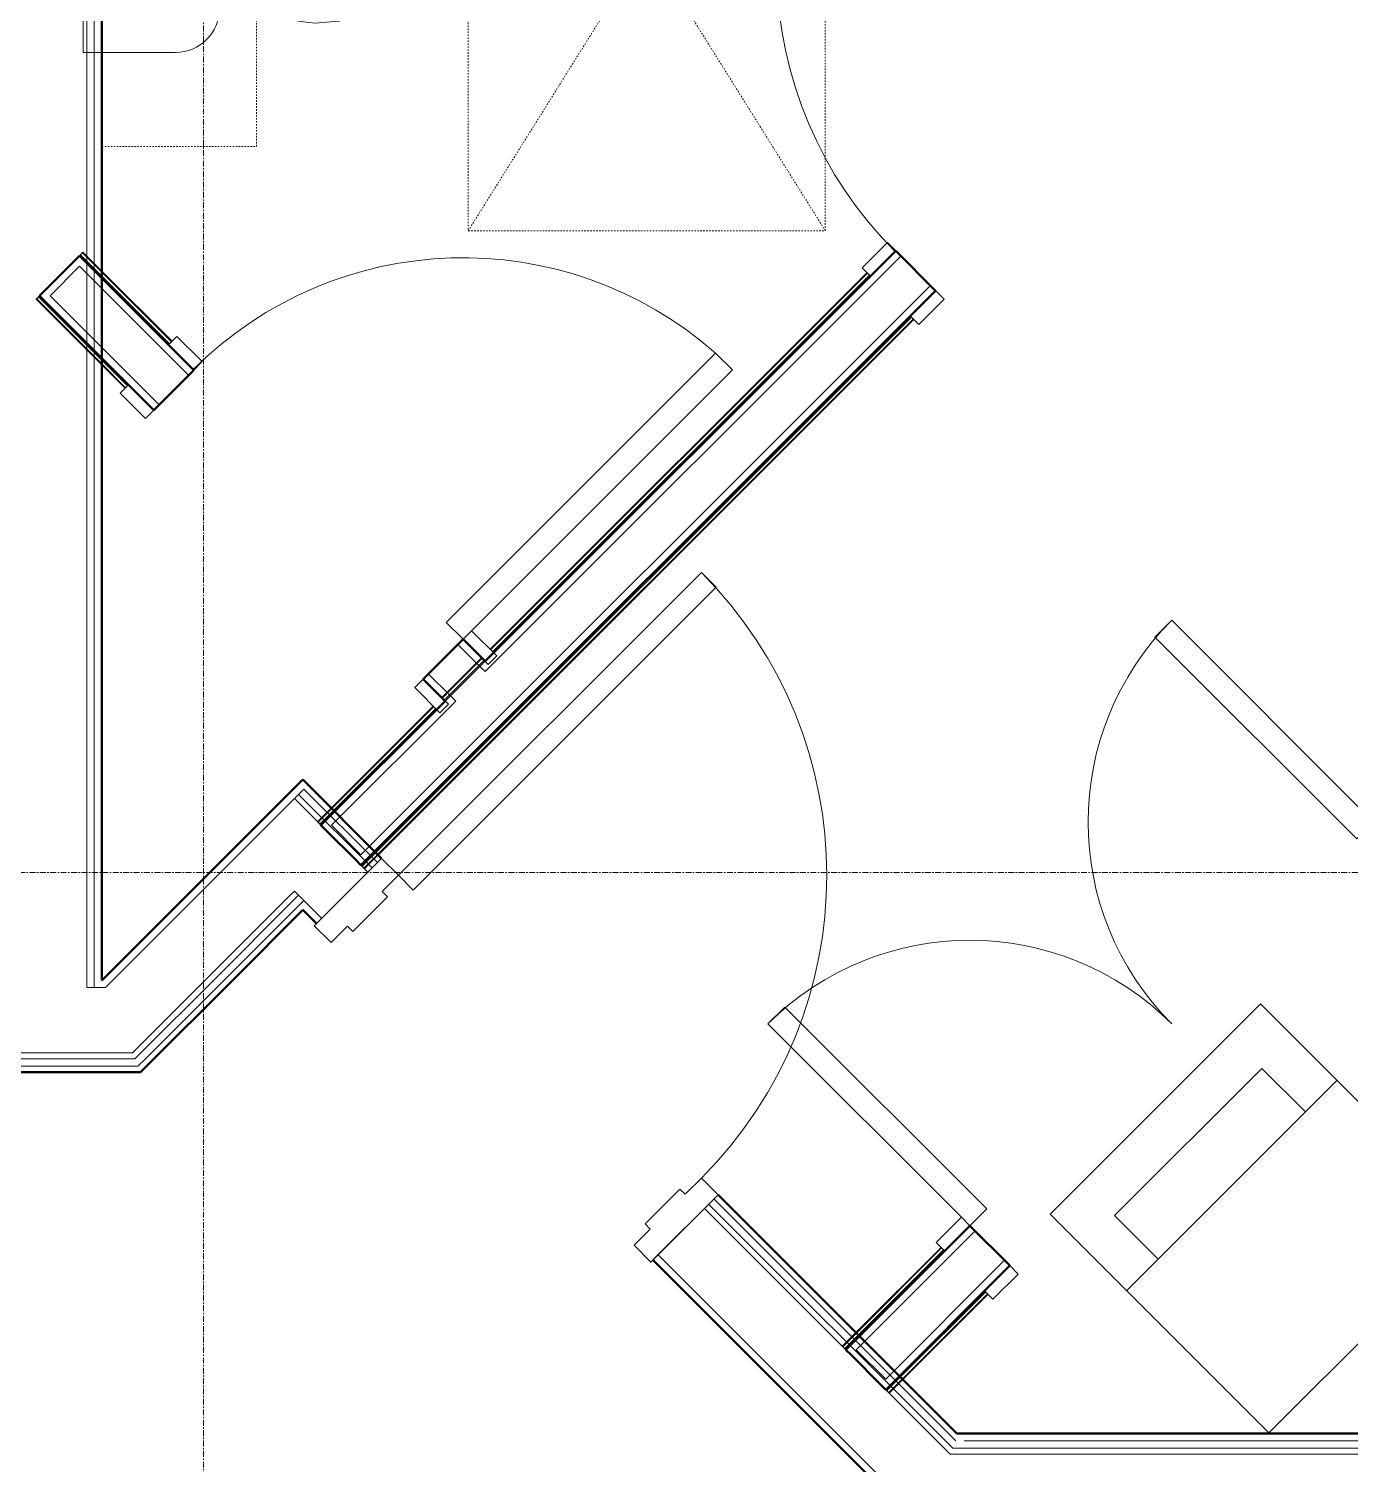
# Model space of a CAD drawing. Header units: inches. Extents: x -4218 to -1830, y 9756 to 12426.
# Drawn here: x -2515 to -2403.9, y 10417.4 to 10538.2 of the extents above; entities that cross this region are included whole.
import ezdxf

# ---------------------------------------------------------------- set-up
doc = ezdxf.new("R2010")
doc.units = ezdxf.units.IN
doc.header["$MEASUREMENT"] = 0
doc.linetypes.add('Dash', pattern=[0.25, 0.125, -0.125])
doc.linetypes.add('Grid Line 1_2_', pattern=[0.875, 0.5, -0.125, 0.125, -0.125])
for name, color, linetype, lineweight in [('0-1', 7, 'Continuous', 5), ('0-2', 252, 'Continuous', 9), ('0-3', 7, 'Continuous', 9), ('A-DOOR-1', 7, 'Continuous', 9), ('A-DOOR-2', 50, 'Continuous', 20), ('A-DOOR-FRAM-1', 50, 'Continuous', 20), ('A-GENM-HDLN-1', 7, 'Dash', 9), ('A-WALL-1', 250, 'Continuous', 50), ('A-WALL-2', 10, 'Continuous', 13), ('A-WALL-3', 253, 'Continuous', 9), ('A-WALL-4', 254, 'Continuous', 9), ('A-WALL-5', 252, 'Continuous', 9), ('A-WALL-6', 7, 'Continuous', 9), ('I-WALL-1', 250, 'Continuous', 50), ('I-WALL-3', 253, 'Continuous', 9), ('I-WALL-4', 252, 'Continuous', 9), ('P-SANR-FIXT-1', 7, 'Continuous', 9), ('P-SANR-FIXT-2', 252, 'Continuous', 9), ('Q-CASE-3', 7, 'Continuous', 9), ('Q-CASE-6', 7, 'Dash', 9), ('S-GRID-1', 1, 'Grid Line 1_2_', 9)]:
    doc.layers.add(name, color=color, linetype=linetype, lineweight=lineweight)

# ---------------------------------------------------------------- blocks, each defined once
blk = doc.blocks.new('Basic Wall _ INT - W4BØF - _5_8 GYP - 2X4 WOOD_BATT_ - 5_8 GYP_ - ___-2683362-BACKGROUND - 1ST FLOOR')
at = {"layer": 'A-WALL-3'}
for p, q in [((-2514.36, 10515.46), (-2514.4, 10515.41)), ((-2514.36, 10515.46), (-2508.87, 10509.97)), ((-2514.25, 10515.56), (-2514.29, 10515.52)), ((-2514.11, 10515.7), (-2514.12, 10515.69)), ((-2508.87, 10510.47), (-2514.11, 10515.7)), ((-2504.5, 10506.09), (-2506.62, 10508.22))]:
    blk.add_line(p, q, dxfattribs=at)
at = {"layer": 'A-WALL-5'}
for p, q in [((-2514.4, 10515.41), (-2514.2, 10515.62)), ((-2514.4, 10515.41), (-2508.87, 10509.89)), ((-2514.2, 10515.62), (-2514.14, 10515.67)), ((-2514.2, 10515.62), (-2508.87, 10510.29)), ((-2514.14, 10515.67), (-2514.11, 10515.7)), ((-2506.62, 10508.22), (-2508.87, 10510.47)), ((-2508.87, 10509.97), (-2506.87, 10507.97))]:
    blk.add_line(p, q, dxfattribs=at)
at = {"layer": 'A-WALL-6'}
for p, q in [((-2508.87, 10510.29), (-2506.71, 10508.13)), ((-2508.87, 10509.89), (-2506.91, 10507.92))]:
    blk.add_line(p, q, dxfattribs=at)
blk = doc.blocks.new('Basic Wall _ INT - W4BØF - _5_8 GYP - 2X4 WOOD_BATT_ - 5_8 GYP_ - ___-2683361-BACKGROUND - 1ST FLOOR')
at = {"layer": 'A-WALL-3'}
for p, q in [((-2510.46, 10519.36), (-2510.5, 10519.31)), ((-2510.73, 10519.08), (-2510.75, 10519.06)), ((-2508.87, 10517.19), (-2510.75, 10519.06)), ((-2510.54, 10519.27), (-2510.6, 10519.21)), ((-2510.5, 10519.31), (-2508.87, 10517.68)), ((-2501.14, 10509.45), (-2503.26, 10511.57))]:
    blk.add_line(p, q, dxfattribs=at)
at = {"layer": 'A-WALL-5'}
for p, q in [((-2510.66, 10519.15), (-2510.46, 10519.36)), ((-2510.46, 10519.36), (-2508.87, 10517.77)), ((-2510.75, 10519.06), (-2510.72, 10519.09)), ((-2510.72, 10519.09), (-2510.7, 10519.11)), ((-2510.7, 10519.11), (-2510.68, 10519.13)), ((-2510.68, 10519.13), (-2510.67, 10519.14)), ((-2510.67, 10519.14), (-2510.66, 10519.15)), ((-2508.87, 10517.36), (-2510.66, 10519.15)), ((-2508.87, 10517.68), (-2503.01, 10511.82)), ((-2503.26, 10511.57), (-2508.87, 10517.19))]:
    blk.add_line(p, q, dxfattribs=at)
at = {"layer": 'A-WALL-6'}
for p, q in [((-2508.87, 10517.77), (-2502.97, 10511.87)), ((-2503.17, 10511.66), (-2508.87, 10517.36))]:
    blk.add_line(p, q, dxfattribs=at)
blk = doc.blocks.new('Toilet-Domestic-3D - Toilet-Domestic-3D-1352612-BACKGROUND - 1ST FLOOR')
at = {"layer": 'P-SANR-FIXT-1'}
for p, q in [((-9.98, 11.75), (-9.98, 17.93)), ((9.98, 17.93), (9.98, 11.75)), ((6.25, 8.02), (-6.25, 8.02)), ((-4.86, 8.02), (-5.21, 5)), ((4.86, 8.02), (5.21, 5)), ((-5.21, 5), (-6.4, 4)), ((-3.84, 5.5), (-5.21, 5)), ((-1, 6), (-3.84, 5.5)), ((1, 6), (-1, 6)), ((3.84, 5.5), (1, 6)), ((5.21, 5), (3.84, 5.5)), ((6.4, 4), (5.21, 5)), ((-6.4, 4), (-6.97, 3)), ((6.97, 3), (6.4, 4)), ((-6.97, 3), (-7.24, 2)), ((7.24, 2), (6.97, 3)), ((-7.24, 2), (-7.41, 1)), ((7.41, 1), (7.24, 2)), ((-7.41, 1), (-7.5, 0)), ((7.5, 0), (7.41, 1)), ((-7.5, 0), (-7.33, -1.99)), ((7.33, -1.99), (7.5, 0)), ((-7.33, -1.99), (-6.79, -4)), ((6.79, -4), (7.33, -1.99)), ((-6.79, -4), (-6.06, -6)), ((6.06, -6), (6.79, -4)), ((-6.06, -6), (-5.13, -8)), ((5.13, -8), (6.06, -6)), ((-5.13, -8), (-3.74, -10)), ((3.74, -10), (5.13, -8)), ((-3.74, -10), (-2.74, -11)), ((2.74, -11), (3.74, -10)), ((-2.74, -11), (-1.87, -11.5)), ((-1.87, -11.5), (-0.5, -12)), ((-0.5, -12), (0.5, -12)), ((0.5, -12), (1.87, -11.5)), ((1.87, -11.5), (2.74, -11))]:
    blk.add_line(p, q, dxfattribs=at)
for centre, start, end in [((-6.25, 11.75), 180, 270), ((6.25, 11.75), 270, 360)]:
    blk.add_arc(centre, 3.73, start, end, dxfattribs=at)
at = {"layer": 'P-SANR-FIXT-2'}
for p, q in [((-9.98, 19.48), (9.98, 19.48)), ((-9.98, 17.93), (-9.98, 19.48)), ((9.98, 19.48), (9.98, 17.93))]:
    blk.add_line(p, q, dxfattribs=at)
blk = doc.blocks.new('Basic Wall _ INT - W4BØF - _5_8 GYP - 2X4 WOOD_BATT_ - 5_8 GYP_ - ___-2683363-BACKGROUND - 1ST FLOOR')
at = {"layer": 'A-WALL-3'}
for p, q in [((-2442.15, 10519.47), (-2444.28, 10517.35)), ((-2476.66, 10484.97), (-2480.01, 10481.61)), ((-2479.88, 10482.24), (-2476.9, 10485.22)), ((-2480.26, 10481.86), (-2479.91, 10482.21)), ((-2490.7, 10471.42), (-2489.55, 10472.57)), ((-2489.3, 10472.32), (-2490.45, 10471.18)), ((-2490.54, 10471.26), (-2490.74, 10471.47)), ((-2490.48, 10471.21), (-2490.54, 10471.26)), ((-2490.45, 10471.18), (-2490.48, 10471.21))]:
    blk.add_line(p, q, dxfattribs=at)
at = {"layer": 'A-WALL-4'}
for p, q in [((-2490.74, 10471.47), (-2490.7, 10471.42)), ((-2490.65, 10471.38), (-2490.59, 10471.32)), ((-2490.47, 10471.19), (-2490.45, 10471.18))]:
    blk.add_line(p, q, dxfattribs=at)
at = {"layer": 'A-WALL-5'}
for p, q in [((-2476.18, 10485.95), (-2444.52, 10517.6)), ((-2444.28, 10517.35), (-2475.95, 10485.68)), ((-2479.91, 10482.3), (-2476.95, 10485.26)), ((-2477.19, 10484.62), (-2479.66, 10482.14)), ((-2476.74, 10485.06), (-2477.16, 10484.64)), ((-2480.31, 10481.9), (-2479.93, 10482.28)), ((-2479.68, 10482.12), (-2480.1, 10481.7)), ((-2489.55, 10472.57), (-2480.97, 10481.15)), ((-2480.72, 10480.9), (-2489.3, 10472.32)), ((-2490.74, 10471.47), (-2489.59, 10472.62)), ((-2489.39, 10472.41), (-2490.54, 10471.26))]:
    blk.add_line(p, q, dxfattribs=at)
at = {"layer": 'A-WALL-6'}
for p, q in [((-2476.24, 10485.97), (-2444.57, 10517.64)), ((-2444.36, 10517.44), (-2476.04, 10485.76)), ((-2489.59, 10472.62), (-2481.01, 10481.2)), ((-2480.81, 10480.99), (-2489.39, 10472.41))]:
    blk.add_line(p, q, dxfattribs=at)
blk = doc.blocks.new('Basic Wall _ INT - W4BØF - _5_8 GYP - 2X4 WOOD_BATT_ - 5_8 GYP_ - ___-2683364-BACKGROUND - 1ST FLOOR')
at = {"layer": 'A-WALL-3'}
for p, q in [((-2438.8, 10516.11), (-2440.92, 10513.99)), ((-2485.97, 10468.93), (-2486.69, 10468.21)), ((-2486.46, 10467.95), (-2485.71, 10468.7)), ((-2486.77, 10468.14), (-2487.09, 10467.82)), ((-2487.06, 10467.79), (-2487.09, 10467.82)), ((-2487, 10467.73), (-2487.06, 10467.79)), ((-2486.8, 10467.52), (-2487, 10467.73)), ((-2486.84, 10467.57), (-2486.51, 10467.9))]:
    blk.add_line(p, q, dxfattribs=at)
at = {"layer": 'A-WALL-4'}
for p, q in [((-2487.09, 10467.82), (-2487.07, 10467.8)), ((-2486.94, 10467.67), (-2486.88, 10467.61)), ((-2486.84, 10467.57), (-2486.8, 10467.52))]:
    blk.add_line(p, q, dxfattribs=at)
at = {"layer": 'A-WALL-5'}
for p, q in [((-2440.92, 10513.99), (-2485.94, 10468.97)), ((-2485.69, 10468.72), (-2440.67, 10513.74)), ((-2486.61, 10468.12), (-2485.88, 10468.85)), ((-2486.42, 10467.9), (-2485.67, 10468.66)), ((-2487, 10467.73), (-2486.68, 10468.05)), ((-2486.8, 10467.52), (-2486.46, 10467.86))]:
    blk.add_line(p, q, dxfattribs=at)
at = {"layer": 'A-WALL-6'}
for p, q in [((-2485.85, 10468.88), (-2440.83, 10513.9)), ((-2485.65, 10468.67), (-2440.62, 10513.7))]:
    blk.add_line(p, q, dxfattribs=at)
blk = doc.blocks.new('SWING - SINGLE - FLUSH - 2-10 x 6-8 - PRIVACY-3199407-BACKGROUND - 1ST FLOOR')
at = {"layer": 'A-DOOR-1'}
blk.add_arc((17, 2.37), 34.07, 93.3657, 180, dxfattribs=at)
at = {"layer": 'A-DOOR-2'}
for p, q in [((15, 2.37), (15, 36.38)), ((17, 36.38), (15, 36.38)), ((17, 2.37), (17, 36.38)), ((17, 2.37), (15, 2.37))]:
    blk.add_line(p, q, dxfattribs=at)
at = {"layer": 'A-DOOR-FRAM-1'}
for p, q in [((-17, 3.37), (-20, 3.37)), ((-20, 3.37), (-20, 2.37)), ((-17, 2.37), (-17, 3.37)), ((20, 3.37), (17, 3.37)), ((17, 3.37), (17, 2.37)), ((20, 2.37), (20, 3.37)), ((-20, 2.37), (-17, 2.37)), ((17, 2.37), (20, 2.37)), ((-17, -2.38), (-20, -2.38)), ((-20, -2.38), (-20, -3.38)), ((-17, -3.38), (-17, -2.38)), ((20, -2.38), (17, -2.38)), ((17, -2.38), (17, -3.38)), ((20, -3.38), (20, -2.38)), ((-20, -3.38), (-17, -3.38)), ((17, -3.38), (20, -3.38))]:
    blk.add_line(p, q, dxfattribs=at)
blk = doc.blocks.new('SWING - SINGLE - FLUSH - 2-8 x 6-8 - PASSAGE-3199406-BACKGROUND - 1ST FLOOR')
at = {"layer": 'A-DOOR-1'}
blk.add_arc((16, 2.37), 32.07, 93.5759, 180, dxfattribs=at)
at = {"layer": 'A-DOOR-2'}
for p, q in [((14, 2.37), (14, 34.38)), ((16, 34.38), (14, 34.38)), ((16, 2.37), (16, 34.38)), ((16, 2.37), (14, 2.37))]:
    blk.add_line(p, q, dxfattribs=at)
at = {"layer": 'A-DOOR-FRAM-1'}
for p, q in [((-16, 3.37), (-19, 3.37)), ((-19, 3.37), (-19, 2.37)), ((-16, 2.37), (-16, 3.37)), ((19, 3.37), (16, 3.37)), ((16, 3.37), (16, 2.37)), ((19, 2.37), (19, 3.37)), ((-19, 2.37), (-16, 2.37)), ((16, 2.37), (19, 2.37)), ((-16, -2.38), (-19, -2.38)), ((-19, -2.38), (-19, -3.38)), ((-16, -3.38), (-16, -2.38)), ((19, -2.38), (16, -2.38)), ((16, -2.38), (16, -3.38)), ((19, -3.38), (19, -2.38)), ((-19, -3.38), (-16, -3.38)), ((16, -3.38), (19, -3.38))]:
    blk.add_line(p, q, dxfattribs=at)
blk = doc.blocks.new('Stacked Washer and Dryer - 26_x25_ - Private-1352637-BACKGROUND - 1ST FLOOR')
at = {"layer": 'P-SANR-FIXT-1'}
for p, q in [((0, 12.5), (26, 12.5)), ((0, 12.5), (0, -12.5)), ((16.90625, 12.5), (16.90625, -12.5)), ((26, 12.5), (26, -12.5)), ((16.90625, 8.75), (22.09375, 8.75)), ((22.09375, 8.75), (22.09375, -8.75)), ((22.09375, -8.75), (16.90625, -8.75)), ((26, -12.5), (0, -12.5))]:
    blk.add_line(p, q, dxfattribs=at)
blk = doc.blocks.new('Basic Wall _ INT - W4BØF - _5_8 GYP - 2X4 WOOD_BATT_ - 5_8 GYP_ - ___-2695107-BACKGROUND - 1ST FLOOR')
at = {"layer": 'A-WALL-3'}
for p, q in [((-2389.23, 10476.98), (-2389.11, 10477.09)), ((-2389.11, 10477.1), (-2389.02, 10477.19)), ((-2389.02, 10477.19), (-2388.96, 10477.25)), ((-2388.8, 10477.87), (-2388.81, 10477.89)), ((-2388.79, 10477.41), (-2388.56, 10477.64)), ((-2388.61, 10477.68), (-2388.67, 10477.74)), ((-2388.52, 10477.6), (-2388.56, 10477.64)), ((-2396.5, 10470.21), (-2398.62, 10468.09)), ((-2432.56, 10434.14), (-2434.68, 10432.02)), ((-2441.84, 10424.86), (-2442.99, 10423.71)), ((-2442.74, 10423.47), (-2441.59, 10424.62)), ((-2442.96, 10423.68), (-2442.99, 10423.71)), ((-2442.9, 10423.63), (-2442.96, 10423.68)), ((-2442.7, 10423.42), (-2442.9, 10423.63))]:
    blk.add_line(p, q, dxfattribs=at)
at = {"layer": 'A-WALL-4'}
for p, q in [((-2442.99, 10423.71), (-2442.97, 10423.7)), ((-2442.84, 10423.57), (-2442.78, 10423.51)), ((-2442.74, 10423.47), (-2442.7, 10423.42))]:
    blk.add_line(p, q, dxfattribs=at)
at = {"layer": 'A-WALL-5'}
for p, q in [((-2388.81, 10477.89), (-2396.5, 10470.21)), ((-2389.11, 10477.01), (-2389.02, 10477.1)), ((-2389.02, 10477.1), (-2388.96, 10477.16)), ((-2388.81, 10477.89), (-2388.78, 10477.86)), ((-2388.81, 10477.72), (-2388.72, 10477.8)), ((-2388.79, 10477.33), (-2388.52, 10477.6)), ((-2388.78, 10477.86), (-2388.77, 10477.84)), ((-2388.77, 10477.84), (-2388.72, 10477.8)), ((-2388.72, 10477.8), (-2388.52, 10477.6)), ((-2396.25, 10469.96), (-2389.23, 10476.98)), ((-2389.23, 10476.89), (-2389.11, 10477.01)), ((-2434.68, 10432.02), (-2441.84, 10424.86)), ((-2441.59, 10424.62), (-2434.43, 10431.77)), ((-2442.9, 10423.63), (-2441.75, 10424.78)), ((-2442.7, 10423.42), (-2441.55, 10424.57))]:
    blk.add_line(p, q, dxfattribs=at)
at = {"layer": 'A-WALL-6'}
for p, q in [((-2396.41, 10470.12), (-2388.81, 10477.72)), ((-2396.2, 10469.91), (-2389.23, 10476.89)), ((-2441.75, 10424.78), (-2434.59, 10431.93)), ((-2441.55, 10424.57), (-2434.39, 10431.73))]:
    blk.add_line(p, q, dxfattribs=at)
blk = doc.blocks.new('Basic Wall _ INT - W4BØF - _5_8 GYP - 2X4 WOOD_BATT_ - 5_8 GYP_ - ___-2695106-BACKGROUND - 1ST FLOOR')
at = {"layer": 'A-WALL-3'}
for p, q in [((-2392.07, 10481.84), (-2392.16, 10481.84)), ((-2391.87, 10481.84), (-2392.07, 10481.84)), ((-2391.78, 10481.84), (-2391.86, 10481.84)), ((-2391.58, 10481.84), (-2391.61, 10481.84)), ((-2399.85, 10473.57), (-2401.98, 10471.44)), ((-2435.92, 10437.5), (-2438.01, 10435.41)), ((-2446.39, 10427.52), (-2445.45, 10428.47)), ((-2445.2, 10428.22), (-2446.35, 10427.07)), ((-2446.43, 10427.16), (-2446.64, 10427.37)), ((-2446.59, 10427.32), (-2446.39, 10427.52)), ((-2446.38, 10427.1), (-2446.43, 10427.16)), ((-2446.35, 10427.07), (-2446.38, 10427.1))]:
    blk.add_line(p, q, dxfattribs=at)
at = {"layer": 'A-WALL-4'}
for p, q in [((-2446.64, 10427.37), (-2446.59, 10427.32)), ((-2446.55, 10427.28), (-2446.49, 10427.22)), ((-2446.41, 10427.14), (-2446.35, 10427.07))]:
    blk.add_line(p, q, dxfattribs=at)
at = {"layer": 'A-WALL-5'}
for p, q in [((-2400.1, 10473.81), (-2392.07, 10481.84)), ((-2391.58, 10481.84), (-2399.85, 10473.57)), ((-2445.45, 10428.47), (-2438.29, 10435.63)), ((-2438.04, 10435.38), (-2445.2, 10428.22)), ((-2446.64, 10427.37), (-2445.49, 10428.52)), ((-2445.29, 10428.31), (-2446.43, 10427.16))]:
    blk.add_line(p, q, dxfattribs=at)
at = {"layer": 'A-WALL-6'}
for p, q in [((-2400.15, 10473.86), (-2392.16, 10481.84)), ((-2391.76, 10481.84), (-2399.94, 10473.65)), ((-2445.49, 10428.52), (-2438.33, 10435.67)), ((-2438.13, 10435.47), (-2445.29, 10428.31))]:
    blk.add_line(p, q, dxfattribs=at)
at = {"layer": 'A-WALL-6', "flags": 128}
for points in [[(-2392.16, 10481.84), (-2391.99, 10481.84), (-2391.86, 10481.84), (-2391.78, 10481.84), (-2391.76, 10481.84)], [(-2391.76, 10481.84), (-2391.75, 10481.84), (-2391.74, 10481.84), (-2391.72, 10481.84), (-2391.7, 10481.84), (-2391.67, 10481.84), (-2391.64, 10481.84)]]:
    blk.add_lwpolyline(points, dxfattribs=at)
blk = doc.blocks.new('SWING - DOUBLE - FLUSH - 4-0 x 6-8 - DUMMY-3207495-BACKGROUND - 1ST FLOOR')
at = {"layer": 'A-DOOR-1'}
for p, q in [((-27, 2.375), (-27, 3.375)), ((-27, 3.375), (-24, 3.375)), ((-24, 3.375), (-24, 2.375)), ((24, 2.375), (24, 3.375)), ((24, 3.375), (27, 3.375)), ((27, 3.375), (27, 2.375)), ((-24, 2.375), (-27, 2.375)), ((27, 2.375), (24, 2.375)), ((-27, -2.375), (-24, -2.375)), ((-27, -3.375), (-27, -2.375)), ((-24, -2.375), (-24, -3.375)), ((24, -2.375), (27, -2.375)), ((24, -3.375), (24, -2.375)), ((27, -2.375), (27, -3.375)), ((-24, -3.375), (-27, -3.375)), ((27, -3.375), (24, -3.375))]:
    blk.add_line(p, q, dxfattribs=at)
for centre, start, end in [((-24, -2.375), 270, 0), ((24, -2.375), 180, 270)]:
    blk.add_arc(centre, 24, start, end, dxfattribs=at)
at = {"layer": 'A-DOOR-2'}
for p, q in [((-22, -2.375), (-24, -2.375)), ((-22, -26.375), (-22, -2.375)), ((22, -2.375), (24, -2.375)), ((22, -26.375), (22, -2.375)), ((-24, -3.375), (-24, -26.375)), ((24, -3.375), (24, -26.375)), ((-24, -26.375), (-22, -26.375)), ((24, -26.375), (22, -26.375))]:
    blk.add_line(p, q, dxfattribs=at)
blk = doc.blocks.new('300 Series Wall Hung Cabinet_326 - 36_-2909952-BACKGROUND - 1ST FLOOR')
at = {"layer": 'Q-CASE-3'}
for p, q in [((-2.5, -13.19), (-2.01, -13.19)), ((-2.5, -13.19), (-2.5, -14.69)), ((-2.01, -14.69), (-2.01, -13.19)), ((2, -13.19), (2.49, -13.19)), ((2, -13.19), (2, -14.69)), ((2.49, -14.69), (2.49, -13.19)), ((-2.5, -14.69), (-2.01, -14.69)), ((2, -14.69), (2.49, -14.69))]:
    blk.add_line(p, q, dxfattribs=at)
at = {"layer": 'Q-CASE-6'}
for p, q in [((18, -0.19), (-18, -0.19)), ((-18, -0.19), (-18, -13.19)), ((18, -13.19), (18, -0.19)), ((-18, -13.19), (18, -13.19))]:
    blk.add_line(p, q, dxfattribs=at)
blk = doc.blocks.new('ADA Clearances - 30_x48_-V8-BACKGROUND - 1ST FLOOR')
at = {"layer": 'A-GENM-HDLN-1'}
for p, q in [((15, -24), (-15, 24)), ((-15, -24), (15, 24)), ((15, 24), (-15, 24)), ((-15, 24), (-15, -24)), ((15, -24), (15, 24)), ((-15, -24), (15, -24))]:
    blk.add_line(p, q, dxfattribs=at)
blk = doc.blocks.new('CTR - 1st Phase - Unit Layouts_rvt-1-BACKGROUND - 1ST FLOOR')
at = {"layer": 'A-WALL-1'}
for p, q in [((-2442.15, 10519.47), (-2476.66, 10484.97)), ((-2438.8, 10516.11), (-2442.15, 10519.47)), ((-2511.19, 10518.62), (-2513.67, 10516.15)), ((-2510.75, 10519.06), (-2511.19, 10518.62)), ((-2501.14, 10509.45), (-2510.75, 10519.06)), ((-2513.67, 10516.15), (-2514.11, 10515.7)), ((-2487.09, 10467.82), (-2438.8, 10516.11)), ((-2514.11, 10515.7), (-2504.5, 10506.09)), ((-2504.5, 10506.09), (-2501.14, 10509.45)), ((-2478.51, 10486.83), (-2481.87, 10483.47)), ((-2476.66, 10484.97), (-2478.51, 10486.83)), ((-2481.87, 10483.47), (-2480.01, 10481.61)), ((-2480.01, 10481.61), (-2490.45, 10471.18)), ((-2490.45, 10471.18), (-2490.01, 10470.73)), ((-2490.01, 10470.73), (-2487.53, 10468.26)), ((-2487.53, 10468.26), (-2487.09, 10467.82)), ((-2435.92, 10437.5), (-2446.35, 10427.07)), ((-2432.56, 10434.14), (-2435.92, 10437.5)), ((-2442.99, 10423.71), (-2432.56, 10434.14)), ((-2446.35, 10427.07), (-2445.9, 10426.63)), ((-2445.9, 10426.63), (-2443.43, 10424.16)), ((-2443.43, 10424.16), (-2442.99, 10423.71))]:
    blk.add_line(p, q, dxfattribs=at)
at = {"layer": 'A-WALL-2'}
for p, q in [((-2510.75, 10518.18), (-2513.22, 10515.7)), ((-2501.58, 10509.01), (-2510.75, 10518.18)), ((-2441.71, 10519.03), (-2476.66, 10484.09)), ((-2439.24, 10516.55), (-2487.09, 10468.7)), ((-2504.06, 10506.54), (-2513.22, 10515.7)), ((-2477.1, 10484.53), (-2478.95, 10486.38)), ((-2477.1, 10484.53), (-2476.66, 10484.09)), ((-2479.57, 10482.05), (-2481.43, 10483.91)), ((-2479.57, 10482.05), (-2479.13, 10481.61)), ((-2479.13, 10481.61), (-2489.56, 10471.18)), ((-2489.56, 10471.18), (-2487.09, 10468.7)), ((-2435.47, 10437.06), (-2445.46, 10427.07)), ((-2433, 10434.59), (-2442.99, 10424.6)), ((-2445.46, 10427.07), (-2442.99, 10424.6))]:
    blk.add_line(p, q, dxfattribs=at)
at = {"layer": 'A-WALL-3'}
for p, q in [((-2514.11, 10515.7), (-2510.75, 10519.06)), ((-2503.26, 10511.57), (-2508.87, 10517.19)), ((-2444.28, 10517.35), (-2475.95, 10485.68)), ((-2485.94, 10468.97), (-2440.92, 10513.99)), ((-2508.87, 10510.47), (-2506.62, 10508.22)), ((-2480.72, 10480.9), (-2489.3, 10472.32)), ((-2438.04, 10435.38), (-2445.2, 10428.22)), ((-2441.84, 10424.86), (-2434.68, 10432.02))]:
    blk.add_line(p, q, dxfattribs=at)
at = {"layer": 'A-WALL-4'}
for p, q in [((-2442.15, 10519.47), (-2444.28, 10517.35)), ((-2508.87, 10517.19), (-2510.75, 10519.06)), ((-2440.92, 10513.99), (-2438.8, 10516.11)), ((-2514.11, 10515.7), (-2508.87, 10510.47)), ((-2501.14, 10509.45), (-2503.26, 10511.57)), ((-2506.62, 10508.22), (-2504.5, 10506.09)), ((-2489.3, 10472.32), (-2490.45, 10471.18)), ((-2487.09, 10467.82), (-2490.45, 10471.18)), ((-2486.69, 10468.21), (-2485.97, 10468.93)), ((-2487.09, 10467.82), (-2486.77, 10468.14)), ((-2435.92, 10437.5), (-2438.01, 10435.41)), ((-2434.68, 10432.02), (-2432.56, 10434.14)), ((-2445.2, 10428.22), (-2446.35, 10427.07)), ((-2442.99, 10423.71), (-2446.35, 10427.07)), ((-2442.99, 10423.71), (-2441.84, 10424.86))]:
    blk.add_line(p, q, dxfattribs=at)
at = {"layer": 'A-WALL-5'}
for p, q in [((-2442.15, 10519.47), (-2438.8, 10516.11)), ((-2501.14, 10509.45), (-2504.5, 10506.09)), ((-2481.87, 10483.47), (-2478.51, 10486.83)), ((-2435.92, 10437.5), (-2432.56, 10434.14))]:
    blk.add_line(p, q, dxfattribs=at)
at = {"layer": '0-2'}
for name in ['Basic Wall _ INT - W4BØF - _5_8 GYP - 2X4 WOOD_BATT_ - 5_8 GYP_ - ___-2683363-BACKGROUND - 1ST FLOOR', 'Basic Wall _ INT - W4BØF - _5_8 GYP - 2X4 WOOD_BATT_ - 5_8 GYP_ - ___-2683364-BACKGROUND - 1ST FLOOR', 'Basic Wall _ INT - W4BØF - _5_8 GYP - 2X4 WOOD_BATT_ - 5_8 GYP_ - ___-2683361-BACKGROUND - 1ST FLOOR', 'Basic Wall _ INT - W4BØF - _5_8 GYP - 2X4 WOOD_BATT_ - 5_8 GYP_ - ___-2683362-BACKGROUND - 1ST FLOOR', 'Basic Wall _ INT - W4BØF - _5_8 GYP - 2X4 WOOD_BATT_ - 5_8 GYP_ - ___-2695106-BACKGROUND - 1ST FLOOR', 'Basic Wall _ INT - W4BØF - _5_8 GYP - 2X4 WOOD_BATT_ - 5_8 GYP_ - ___-2695107-BACKGROUND - 1ST FLOOR']:
    blk.add_blockref(name, (0, 0), dxfattribs=at)
for name, p, rotation in [('ADA Clearances - 30_x48_-V8-BACKGROUND - 1ST FLOOR', (-2463.07, 10545.17), 180), ('SWING - SINGLE - FLUSH - 2-10 x 6-8 - PRIVACY-3199407-BACKGROUND - 1ST FLOOR', (-2428.45, 10529.81), 44.99999999999926), ('300 Series Wall Hung Cabinet_326 - 36_-2909952-BACKGROUND - 1ST FLOOR', (-2509.06, 10546.26), 89.99999999999291), ('Toilet-Domestic-3D - Toilet-Domestic-3D-1352612-BACKGROUND - 1ST FLOOR', (-2490.95, 10546.13), 90.00000000001037), ('SWING - SINGLE - FLUSH - 2-8 x 6-8 - PASSAGE-3199406-BACKGROUND - 1ST FLOOR', (-2491.5, 10496.46), 314.9999999999924), ('SWING - DOUBLE - FLUSH - 4-0 x 6-8 - DUMMY-3207495-BACKGROUND - 1ST FLOOR', (-2417.27, 10452.79), 225.0000000000071), ('Stacked Washer and Dryer - 26_x25_ - Private-1352637-BACKGROUND - 1ST FLOOR', (-2401.95, 10428.92), 134.9999999999963)]:
    blk.add_blockref(name, p, dxfattribs=dict(at, rotation=rotation))
blk = doc.blocks.new('HOLLOW METAL - UNIT DOOR-2191977-BACKGROUND - 1ST FLOOR')
at = {"layer": 'A-DOOR-1'}
blk.add_arc((18, -4.125), 36, 180, 270, dxfattribs=at)
at = {"layer": 'A-DOOR-2'}
for p, q in [((16.25, -4.125), (18, -4.125)), ((16.25, -40.125), (16.25, -4.125)), ((18, -4.125), (18, -40.125)), ((18, -40.125), (16.25, -40.125))]:
    blk.add_line(p, q, dxfattribs=at)
at = {"layer": 'A-DOOR-FRAM-1'}
for p, q in [((-20, 3.875), (-18, 3.875)), ((-20, -4.125), (-20, 3.875)), ((-18, 3.875), (-18, 1.9375)), ((18, 3.875), (20, 3.875)), ((18, 1.9375), (18, 3.875)), ((20, 3.875), (20, -4.125)), ((-18, 1.9375), (-17.375, 1.9375)), ((-17.375, 1.9375), (-17.375, -2.1875)), ((17.375, 1.9375), (18, 1.9375)), ((17.375, -2.1875), (17.375, 1.9375)), ((-18, -2.1875), (-18, -4.125)), ((-17.375, -2.1875), (-18, -2.1875)), ((18, -2.1875), (17.375, -2.1875)), ((18, -4.125), (18, -2.1875)), ((-18, -4.125), (-20, -4.125)), ((20, -4.125), (18, -4.125))]:
    blk.add_line(p, q, dxfattribs=at)
blk = doc.blocks.new('CTR - 1st Phase - Common Walls_rvt-1-BACKGROUND - 1ST FLOOR')
at = {"layer": 'A-WALL-2'}
for p, q in [((-2510.12, 10813.24), (-2510.12, 10458.16)), ((-2509.5, 10813.24), (-2509.5, 10458.16)), ((-2492.69, 10473.42), (-2492.34, 10473.77)), ((-2492.34, 10473.77), (-2491.9, 10474.21)), ((-2486.15, 10467.58), (-2492.34, 10473.77)), ((-2485.71, 10468.03), (-2491.9, 10474.21)), ((-2496.58, 10469.53), (-2492.69, 10473.42)), ((-2486.5, 10467.23), (-2492.69, 10473.42)), ((-2507.95, 10458.16), (-2497.02, 10469.09)), ((-2497.02, 10469.09), (-2496.58, 10469.53)), ((-2500.17, 10458.16), (-2493.13, 10465.2)), ((-2493.13, 10465.2), (-2492.69, 10465.64)), ((-2492.78, 10464.84), (-2492.34, 10465.29)), ((-2492.34, 10465.29), (-2492.69, 10465.64)), ((-2492.69, 10465.64), (-2492.34, 10465.29)), ((-2491.9, 10464.84), (-2492.34, 10465.29)), ((-2492.34, 10465.29), (-2491.9, 10464.84)), ((-2499.46, 10458.16), (-2492.78, 10464.84)), ((-2498.58, 10458.16), (-2492.34, 10464.4)), ((-2492.34, 10464.4), (-2491.9, 10464.84)), ((-2490.39, 10463.34), (-2491.9, 10464.84)), ((-2510.12, 10457.54), (-2510.12, 10458.16)), ((-2509.5, 10457.54), (-2509.5, 10458.16)), ((-2507.95, 10458.16), (-2508.57, 10457.54)), ((-2499.46, 10458.16), (-2505.59, 10452.04)), ((-2498.58, 10458.16), (-2505.2, 10451.54)), ((-2500.17, 10458.16), (-2500.79, 10457.54)), ((-2509.5, 10457.54), (-2510.12, 10457.54)), ((-2510.12, 10457.54), (-2509.5, 10457.54)), ((-2509.5, 10457.54), (-2508.57, 10457.54)), ((-2500.79, 10457.54), (-2506.29, 10452.04)), ((-2643.35, 10452.04), (-2506.29, 10452.04)), ((-2505.59, 10452.04), (-2506.09, 10451.54)), ((-2643.35, 10451.54), (-2506.09, 10451.54)), ((-2643.35, 10450.91), (-2505.83, 10450.91)), ((-2505.2, 10451.54), (-2505.83, 10450.91)), ((-2437.1, 10419.41), (-2457.42, 10439.74)), ((-2437.56, 10418.29), (-2458.22, 10438.95)), ((-2437.36, 10418.79), (-2457.87, 10439.3)), ((-2443.64, 10416.58), (-2462.11, 10435.06)), ((-2105.82, 10419.41), (-2436.39, 10419.41)), ((-2436.86, 10418.29), (-2437.56, 10418.29)), ((-2436.47, 10418.79), (-2437.36, 10418.79)), ((-2435.26, 10418.29), (-2436.86, 10418.29)), ((-2435.76, 10418.79), (-2436.47, 10418.79)), ((-2105.82, 10418.79), (-2435.76, 10418.79)), ((-2105.82, 10418.29), (-2435.26, 10418.29))]:
    blk.add_line(p, q, dxfattribs=at)
at = {"layer": 'I-WALL-1'}
for p, q in [((-2508.87, 10458.16), (-2508.87, 10569.1)), ((-2491.98, 10475.01), (-2492.34, 10474.66)), ((-2485.36, 10468.38), (-2491.98, 10475.01)), ((-2492.34, 10474.66), (-2497.46, 10469.53)), ((-2497.46, 10469.53), (-2508.83, 10458.16)), ((-2497.87, 10458.16), (-2491.98, 10464.05)), ((-2491.98, 10464.05), (-2490.84, 10462.9)), ((-2508.83, 10458.16), (-2508.87, 10458.16)), ((-2505.12, 10450.91), (-2497.87, 10458.16)), ((-2505.62, 10450.41), (-2505.12, 10450.91)), ((-2643.35, 10450.41), (-2505.62, 10450.41)), ((-2437.01, 10420.04), (-2457.07, 10440.1)), ((-2462.55, 10434.62), (-2444.43, 10416.5)), ((-2383.71, 10420.04), (-2437.01, 10420.04))]:
    blk.add_line(p, q, dxfattribs=at)
at = {"layer": 'I-WALL-3'}
for p, q in [((-2508.87, 10517.6), (-2508.87, 10517.74)), ((-2508.87, 10517.47), (-2508.87, 10517.58)), ((-2508.87, 10517.39), (-2508.87, 10517.46)), ((-2508.87, 10510.41), (-2508.87, 10517.25)), ((-2508.87, 10510.22), (-2508.87, 10510.27)), ((-2508.87, 10509.89), (-2508.87, 10510.18)), ((-2489.51, 10472.53), (-2489.59, 10472.62)), ((-2489.44, 10472.47), (-2489.51, 10472.53)), ((-2488.89, 10471.91), (-2489.3, 10472.32)), ((-2486.55, 10469.58), (-2488.86, 10471.88)), ((-2486.38, 10469.41), (-2486.52, 10469.54)), ((-2485.94, 10468.97), (-2486.38, 10469.4)), ((-2485.73, 10468.76), (-2485.8, 10468.82)), ((-2485.65, 10468.67), (-2485.73, 10468.76)), ((-2485.36, 10468.38), (-2487.51, 10466.23)), ((-2462.55, 10434.62), (-2457.07, 10440.1)), ((-2445.41, 10428.43), (-2445.48, 10428.51)), ((-2445.34, 10428.37), (-2445.4, 10428.42)), ((-2444.79, 10427.81), (-2445.2, 10428.22)), ((-2442.28, 10425.31), (-2444.76, 10427.78)), ((-2441.84, 10424.86), (-2442.25, 10425.27)), ((-2441.63, 10424.66), (-2441.69, 10424.71)), ((-2441.55, 10424.57), (-2441.62, 10424.65))]:
    blk.add_line(p, q, dxfattribs=at)
at = {"layer": 'I-WALL-4'}
for p, q in [((-2508.87, 10517.77), (-2508.87, 10536.16)), ((-2508.87, 10458.16), (-2508.87, 10509.89)), ((-2497.46, 10469.53), (-2491.98, 10475.01)), ((-2489.59, 10472.62), (-2491.98, 10475.01)), ((-2497.46, 10469.53), (-2508.83, 10458.16)), ((-2485.36, 10468.38), (-2485.65, 10468.67)), ((-2497.87, 10458.16), (-2491.98, 10464.05)), ((-2491.98, 10464.05), (-2490.84, 10462.9)), ((-2508.83, 10458.16), (-2508.87, 10458.16)), ((-2497.87, 10458.16), (-2505.62, 10450.41)), ((-2643.35, 10450.41), (-2505.62, 10450.41)), ((-2445.49, 10428.52), (-2457.07, 10440.1)), ((-2462.55, 10434.62), (-2444.43, 10416.5)), ((-2437.01, 10420.04), (-2441.55, 10424.57)), ((-2389.22, 10420.04), (-2437.01, 10420.04))]:
    blk.add_line(p, q, dxfattribs=at)
at = {"layer": '0-3', "rotation": 134.9999999999939}
blk.add_blockref('HOLLOW METAL - UNIT DOOR-2191977-BACKGROUND - 1ST FLOOR', (-2474.13, 10451.32), dxfattribs=at)

msp = doc.modelspace()

# ---------------------------------------------------------------- linework, layer by layer
at = {"layer": 'S-GRID-1'}
for p, q in [((-2500.32, 9836.18), (-2500.32, 12376.81)), ((-1830.2, 10467.19), (-4168.71, 10467.19))]:
    msp.add_line(p, q, dxfattribs=at)

# ---------------------------------------------------------------- block references
at = {"layer": '0-1'}
for name in ['CTR - 1st Phase - Unit Layouts_rvt-1-BACKGROUND - 1ST FLOOR', 'CTR - 1st Phase - Common Walls_rvt-1-BACKGROUND - 1ST FLOOR']:
    msp.add_blockref(name, (0, 0), dxfattribs=at)

doc.saveas('drawing.dxf')
